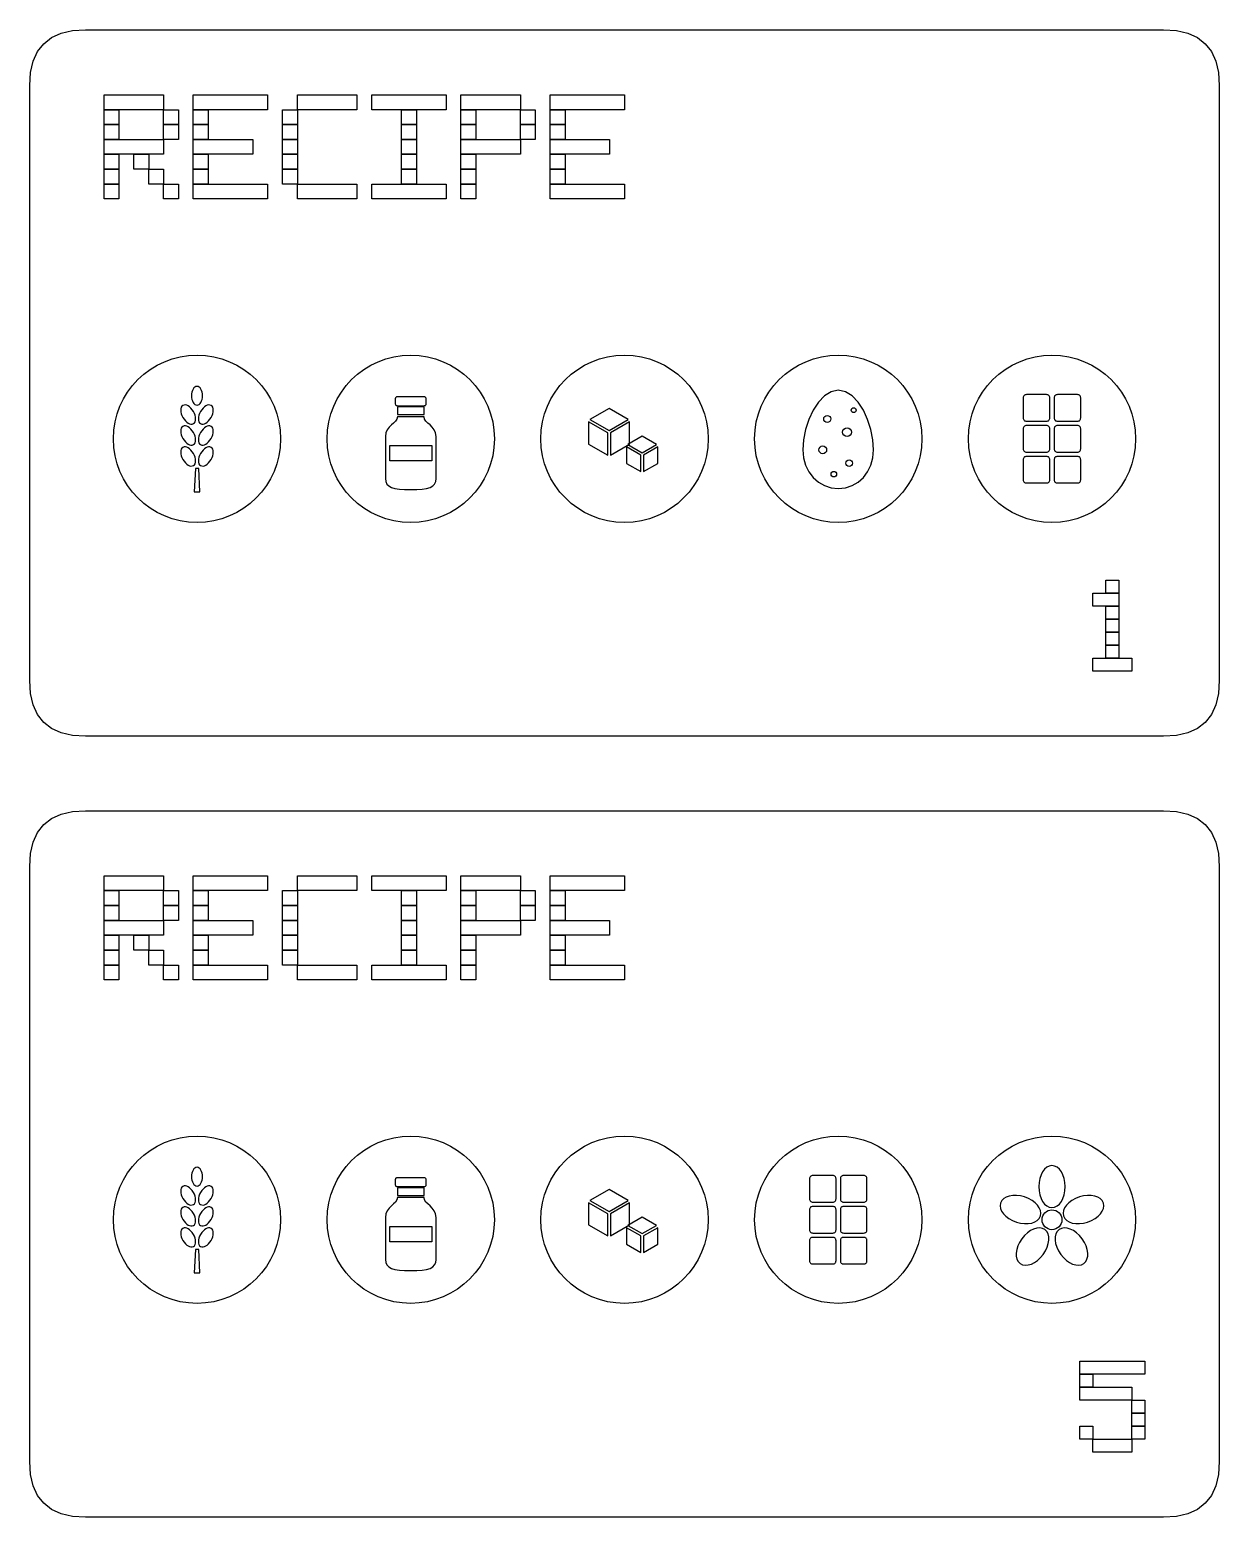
# Model space of a CAD drawing. Extents: x 4 to 296, y 4 to 585.
# Drawn here: x 4 to 68, y 231 to 311 of the extents above; entities that cross this region are included whole.
import ezdxf

# ---------------------------------------------------------------- set-up
doc = ezdxf.new("R2010")
doc.units = 0
doc.layers.add('CUT', color=1, linetype='CONTINUOUS')
doc.layers.add('RASTER', color=7, linetype='CONTINUOUS')

msp = doc.modelspace()

# ---------------------------------------------------------------- linework, layer by layer
at = {"layer": 'CUT'}
for points in [[(4, 308), (4.047, 308.703), (4.188, 309.313), (4.422, 309.828), (4.75, 310.25), (5.172, 310.578), (5.688, 310.813), (6.297, 310.953), (7, 311), (65, 311), (65.703, 310.953), (66.313, 310.813), (66.828, 310.578), (67.25, 310.25), (67.578, 309.828), (67.813, 309.313), (67.953, 308.703), (68, 308), (68, 276), (67.953, 275.297), (67.813, 274.688), (67.578, 274.172), (67.25, 273.75), (66.828, 273.422), (66.313, 273.188), (65.703, 273.047), (65, 273), (7, 273), (6.297, 273.047), (5.688, 273.188), (5.172, 273.422), (4.75, 273.75), (4.422, 274.172), (4.188, 274.688), (4.047, 275.297), (4, 276)], [(4, 266), (4.047, 266.703), (4.188, 267.313), (4.422, 267.828), (4.75, 268.25), (5.172, 268.578), (5.688, 268.813), (6.297, 268.953), (7, 269), (65, 269), (65.703, 268.953), (66.313, 268.813), (66.828, 268.578), (67.25, 268.25), (67.578, 267.828), (67.813, 267.313), (67.953, 266.703), (68, 266), (68, 234), (67.953, 233.297), (67.813, 232.688), (67.578, 232.172), (67.25, 231.75), (66.828, 231.422), (66.313, 231.188), (65.703, 231.047), (65, 231), (7, 231), (6.297, 231.047), (5.688, 231.188), (5.172, 231.422), (4.75, 231.75), (4.422, 232.172), (4.188, 232.688), (4.047, 233.297), (4, 234)]]:
    msp.add_lwpolyline(points, close=True, dxfattribs=at)
at = {"layer": 'RASTER'}
for points in [[(8, 307.5), (11.2, 307.5), (11.2, 306.7), (8, 306.7)], [(12.8, 307.5), (16.8, 307.5), (16.8, 306.7), (12.8, 306.7)], [(18.4, 307.5), (21.6, 307.5), (21.6, 306.7), (18.4, 306.7)], [(22.4, 307.5), (26.4, 307.5), (26.4, 306.7), (22.4, 306.7)], [(27.2, 307.5), (30.4, 307.5), (30.4, 306.7), (27.2, 306.7)], [(32, 307.5), (36, 307.5), (36, 306.7), (32, 306.7)], [(8, 306.7), (8.8, 306.7), (8.8, 305.9), (8, 305.9)], [(11.2, 306.7), (12, 306.7), (12, 305.9), (11.2, 305.9)], [(12.8, 306.7), (13.6, 306.7), (13.6, 305.9), (12.8, 305.9)], [(17.6, 306.7), (18.4, 306.7), (18.4, 305.9), (17.6, 305.9)], [(24, 306.7), (24.8, 306.7), (24.8, 305.9), (24, 305.9)], [(27.2, 306.7), (28, 306.7), (28, 305.9), (27.2, 305.9)], [(30.4, 306.7), (31.2, 306.7), (31.2, 305.9), (30.4, 305.9)], [(32, 306.7), (32.8, 306.7), (32.8, 305.9), (32, 305.9)], [(8, 305.9), (8.8, 305.9), (8.8, 305.1), (8, 305.1)], [(11.2, 305.9), (12, 305.9), (12, 305.1), (11.2, 305.1)], [(12.8, 305.9), (13.6, 305.9), (13.6, 305.1), (12.8, 305.1)], [(17.6, 305.9), (18.4, 305.9), (18.4, 305.1), (17.6, 305.1)], [(24, 305.9), (24.8, 305.9), (24.8, 305.1), (24, 305.1)], [(27.2, 305.9), (28, 305.9), (28, 305.1), (27.2, 305.1)], [(30.4, 305.9), (31.2, 305.9), (31.2, 305.1), (30.4, 305.1)], [(32, 305.9), (32.8, 305.9), (32.8, 305.1), (32, 305.1)], [(8, 305.1), (11.2, 305.1), (11.2, 304.3), (8, 304.3)], [(12.8, 305.1), (16, 305.1), (16, 304.3), (12.8, 304.3)], [(17.6, 305.1), (18.4, 305.1), (18.4, 304.3), (17.6, 304.3)], [(24, 305.1), (24.8, 305.1), (24.8, 304.3), (24, 304.3)], [(27.2, 305.1), (30.4, 305.1), (30.4, 304.3), (27.2, 304.3)], [(32, 305.1), (35.2, 305.1), (35.2, 304.3), (32, 304.3)], [(8, 304.3), (8.8, 304.3), (8.8, 303.5), (8, 303.5)], [(9.6, 304.3), (10.4, 304.3), (10.4, 303.5), (9.6, 303.5)], [(12.8, 304.3), (13.6, 304.3), (13.6, 303.5), (12.8, 303.5)], [(17.6, 304.3), (18.4, 304.3), (18.4, 303.5), (17.6, 303.5)], [(24, 304.3), (24.8, 304.3), (24.8, 303.5), (24, 303.5)], [(27.2, 304.3), (28, 304.3), (28, 303.5), (27.2, 303.5)], [(32, 304.3), (32.8, 304.3), (32.8, 303.5), (32, 303.5)], [(8, 303.5), (8.8, 303.5), (8.8, 302.7), (8, 302.7)], [(10.4, 303.5), (11.2, 303.5), (11.2, 302.7), (10.4, 302.7)], [(12.8, 303.5), (13.6, 303.5), (13.6, 302.7), (12.8, 302.7)], [(17.6, 303.5), (18.4, 303.5), (18.4, 302.7), (17.6, 302.7)], [(24, 303.5), (24.8, 303.5), (24.8, 302.7), (24, 302.7)], [(27.2, 303.5), (28, 303.5), (28, 302.7), (27.2, 302.7)], [(32, 303.5), (32.8, 303.5), (32.8, 302.7), (32, 302.7)], [(8, 302.7), (8.8, 302.7), (8.8, 301.9), (8, 301.9)], [(11.2, 302.7), (12, 302.7), (12, 301.9), (11.2, 301.9)], [(12.8, 302.7), (16.8, 302.7), (16.8, 301.9), (12.8, 301.9)], [(18.4, 302.7), (21.6, 302.7), (21.6, 301.9), (18.4, 301.9)], [(22.4, 302.7), (26.4, 302.7), (26.4, 301.9), (22.4, 301.9)], [(27.2, 302.7), (28, 302.7), (28, 301.9), (27.2, 301.9)], [(32, 302.7), (36, 302.7), (36, 301.9), (32, 301.9)], [(13.297, 291.317), (13.291, 291.418), (13.274, 291.513), (13.246, 291.599), (13.21, 291.674), (13.166, 291.735), (13.116, 291.782), (13.06, 291.811), (13, 291.822), (12.94, 291.811), (12.884, 291.782), (12.834, 291.735), (12.79, 291.674), (12.754, 291.599), (12.726, 291.513), (12.709, 291.418), (12.703, 291.317), (12.709, 291.215), (12.726, 291.12), (12.754, 291.034), (12.79, 290.96), (12.834, 290.898), (12.884, 290.851), (12.94, 290.822), (13, 290.812), (13.06, 290.822), (13.116, 290.851), (13.166, 290.898), (13.21, 290.96), (13.246, 291.034), (13.274, 291.12), (13.291, 291.215), (13.297, 291.317)], [(23.668, 291.138), (23.668, 290.901), (23.67, 290.873), (23.676, 290.849), (23.685, 290.828), (23.698, 290.812), (23.715, 290.799), (23.735, 290.789), (23.759, 290.784), (23.787, 290.782), (25.213, 290.782), (25.241, 290.784), (25.265, 290.789), (25.285, 290.799), (25.302, 290.812), (25.315, 290.828), (25.324, 290.849), (25.33, 290.873), (25.332, 290.901), (25.332, 291.138), (25.33, 291.166), (25.324, 291.19), (25.315, 291.211), (25.302, 291.228), (25.285, 291.24), (25.265, 291.25), (25.241, 291.255), (25.213, 291.257), (23.787, 291.257), (23.759, 291.255), (23.735, 291.25), (23.715, 291.24), (23.698, 291.228), (23.685, 291.211), (23.676, 291.19), (23.67, 291.166), (23.668, 291.138)], [(47.5, 291.614), (47.111, 291.534), (46.752, 291.313), (46.429, 290.975), (46.149, 290.544), (45.919, 290.047), (45.746, 289.509), (45.637, 288.953), (45.599, 288.406), (45.637, 287.976), (45.746, 287.58), (45.919, 287.226), (46.149, 286.921), (46.429, 286.672), (46.752, 286.485), (47.111, 286.368), (47.5, 286.327), (47.889, 286.368), (48.248, 286.485), (48.571, 286.672), (48.851, 286.921), (49.081, 287.226), (49.254, 287.58), (49.363, 287.976), (49.401, 288.406), (49.363, 288.953), (49.254, 289.509), (49.081, 290.047), (48.851, 290.544), (48.571, 290.975), (48.248, 291.313), (47.889, 291.534), (47.5, 291.614)], [(57.456, 291.198), (57.456, 290.129), (57.458, 290.087), (57.467, 290.051), (57.481, 290.02), (57.5, 289.995), (57.525, 289.975), (57.556, 289.962), (57.592, 289.953), (57.634, 289.95), (58.703, 289.95), (58.745, 289.953), (58.781, 289.962), (58.812, 289.975), (58.837, 289.995), (58.856, 290.02), (58.87, 290.051), (58.878, 290.087), (58.881, 290.129), (58.881, 291.198), (58.878, 291.24), (58.87, 291.276), (58.856, 291.306), (58.837, 291.331), (58.812, 291.351), (58.781, 291.365), (58.745, 291.373), (58.703, 291.376), (57.634, 291.376), (57.592, 291.373), (57.556, 291.365), (57.525, 291.351), (57.5, 291.331), (57.481, 291.306), (57.467, 291.276), (57.458, 291.24), (57.456, 291.198)], [(59.119, 291.198), (59.119, 290.129), (59.122, 290.087), (59.13, 290.051), (59.144, 290.02), (59.163, 289.995), (59.188, 289.975), (59.219, 289.962), (59.255, 289.953), (59.297, 289.95), (60.366, 289.95), (60.408, 289.953), (60.444, 289.962), (60.475, 289.975), (60.5, 289.995), (60.519, 290.02), (60.533, 290.051), (60.542, 290.087), (60.544, 290.129), (60.544, 291.198), (60.542, 291.24), (60.533, 291.276), (60.519, 291.306), (60.5, 291.331), (60.475, 291.351), (60.444, 291.365), (60.408, 291.373), (60.366, 291.376), (59.297, 291.376), (59.255, 291.373), (59.219, 291.365), (59.188, 291.351), (59.163, 291.331), (59.144, 291.306), (59.13, 291.276), (59.122, 291.24), (59.119, 291.198)], [(12.808, 290.47), (12.745, 290.565), (12.676, 290.648), (12.602, 290.715), (12.525, 290.768), (12.449, 290.803), (12.375, 290.821), (12.305, 290.818), (12.243, 290.795), (12.191, 290.753), (12.155, 290.694), (12.133, 290.621), (12.125, 290.537), (12.132, 290.445), (12.154, 290.347), (12.191, 290.245), (12.242, 290.143), (12.304, 290.048), (12.374, 289.966), (12.448, 289.898), (12.524, 289.846), (12.601, 289.81), (12.675, 289.793), (12.744, 289.795), (12.807, 289.818), (12.858, 289.861), (12.895, 289.92), (12.917, 289.993), (12.924, 290.077), (12.917, 290.169), (12.895, 290.267), (12.859, 290.368), (12.808, 290.47)], [(13.758, 290.143), (13.809, 290.245), (13.846, 290.347), (13.868, 290.445), (13.875, 290.537), (13.867, 290.621), (13.845, 290.694), (13.809, 290.753), (13.757, 290.795), (13.695, 290.818), (13.625, 290.821), (13.551, 290.803), (13.475, 290.768), (13.398, 290.715), (13.324, 290.648), (13.255, 290.565), (13.192, 290.47), (13.141, 290.368), (13.105, 290.267), (13.083, 290.169), (13.076, 290.077), (13.083, 289.993), (13.105, 289.92), (13.142, 289.861), (13.193, 289.818), (13.256, 289.795), (13.325, 289.793), (13.399, 289.81), (13.476, 289.846), (13.552, 289.898), (13.626, 289.966), (13.696, 290.048), (13.758, 290.143)], [(23.787, 290.723), (23.787, 290.307), (25.213, 290.307), (25.213, 290.723), (23.787, 290.723)], [(35.168, 290.628), (34.135, 290.034), (35.168, 289.44), (36.202, 290.034), (35.168, 290.628)], [(12.808, 289.342), (12.745, 289.437), (12.676, 289.519), (12.602, 289.587), (12.525, 289.639), (12.449, 289.675), (12.375, 289.692), (12.305, 289.69), (12.243, 289.667), (12.191, 289.624), (12.155, 289.565), (12.133, 289.492), (12.125, 289.408), (12.132, 289.316), (12.154, 289.218), (12.191, 289.117), (12.242, 289.015), (12.304, 288.92), (12.374, 288.837), (12.448, 288.77), (12.524, 288.717), (12.601, 288.682), (12.675, 288.664), (12.744, 288.667), (12.807, 288.69), (12.858, 288.732), (12.895, 288.791), (12.917, 288.864), (12.924, 288.948), (12.917, 289.04), (12.895, 289.138), (12.859, 289.24), (12.808, 289.342)], [(13.758, 289.015), (13.809, 289.117), (13.846, 289.218), (13.868, 289.316), (13.875, 289.408), (13.867, 289.492), (13.845, 289.565), (13.809, 289.624), (13.757, 289.667), (13.695, 289.69), (13.625, 289.692), (13.551, 289.675), (13.475, 289.639), (13.398, 289.587), (13.324, 289.519), (13.255, 289.437), (13.192, 289.342), (13.141, 289.24), (13.105, 289.138), (13.083, 289.04), (13.076, 288.948), (13.083, 288.864), (13.105, 288.791), (13.142, 288.732), (13.193, 288.69), (13.256, 288.667), (13.325, 288.664), (13.399, 288.682), (13.476, 288.717), (13.552, 288.77), (13.626, 288.837), (13.696, 288.92), (13.758, 289.015)], [(23.787, 290.188), (23.759, 290.064), (23.685, 289.954), (23.58, 289.85), (23.461, 289.743), (23.341, 289.624), (23.236, 289.486), (23.162, 289.321), (23.134, 289.119), (23.134, 286.862), (23.154, 286.7), (23.214, 286.568), (23.315, 286.465), (23.461, 286.386), (23.65, 286.33), (23.886, 286.294), (24.168, 286.274), (24.5, 286.268), (24.832, 286.274), (25.114, 286.294), (25.35, 286.33), (25.539, 286.386), (25.685, 286.465), (25.786, 286.568), (25.846, 286.7), (25.866, 286.862), (25.866, 289.119), (25.838, 289.321), (25.764, 289.486), (25.659, 289.624), (25.54, 289.743), (25.42, 289.85), (25.315, 289.954), (25.241, 290.064), (25.213, 290.188), (23.787, 290.188)], [(34.062, 289.909), (34.062, 288.721), (35.096, 288.127), (35.096, 289.315), (34.062, 289.909)], [(35.241, 289.315), (35.241, 288.127), (36.274, 288.721), (36.274, 289.909), (35.241, 289.315)], [(57.456, 289.535), (57.456, 288.465), (57.458, 288.424), (57.467, 288.387), (57.481, 288.357), (57.5, 288.332), (57.525, 288.312), (57.556, 288.298), (57.592, 288.29), (57.634, 288.287), (58.703, 288.287), (58.745, 288.29), (58.781, 288.298), (58.812, 288.312), (58.837, 288.332), (58.856, 288.357), (58.87, 288.387), (58.878, 288.424), (58.881, 288.465), (58.881, 289.535), (58.878, 289.576), (58.87, 289.613), (58.856, 289.643), (58.837, 289.668), (58.812, 289.688), (58.781, 289.702), (58.745, 289.71), (58.703, 289.713), (57.634, 289.713), (57.592, 289.71), (57.556, 289.702), (57.525, 289.688), (57.5, 289.668), (57.481, 289.643), (57.467, 289.613), (57.458, 289.576), (57.456, 289.535)], [(59.119, 289.535), (59.119, 288.465), (59.122, 288.424), (59.13, 288.387), (59.144, 288.357), (59.163, 288.332), (59.188, 288.312), (59.219, 288.298), (59.255, 288.29), (59.297, 288.287), (60.366, 288.287), (60.408, 288.29), (60.444, 288.298), (60.475, 288.312), (60.5, 288.332), (60.519, 288.357), (60.533, 288.387), (60.542, 288.424), (60.544, 288.465), (60.544, 289.535), (60.542, 289.576), (60.533, 289.613), (60.519, 289.643), (60.5, 289.668), (60.475, 289.688), (60.444, 289.702), (60.408, 289.71), (60.366, 289.713), (59.297, 289.713), (59.255, 289.71), (59.219, 289.702), (59.188, 289.688), (59.163, 289.668), (59.144, 289.643), (59.13, 289.613), (59.122, 289.576), (59.119, 289.535)], [(36.95, 289.143), (36.175, 288.697), (36.95, 288.252), (37.726, 288.697), (36.95, 289.143)], [(12.808, 288.213), (12.745, 288.308), (12.676, 288.39), (12.602, 288.458), (12.525, 288.511), (12.449, 288.546), (12.375, 288.563), (12.305, 288.561), (12.243, 288.538), (12.191, 288.495), (12.155, 288.436), (12.133, 288.364), (12.125, 288.28), (12.132, 288.187), (12.154, 288.089), (12.191, 287.988), (12.242, 287.886), (12.304, 287.791), (12.374, 287.709), (12.448, 287.641), (12.524, 287.589), (12.601, 287.553), (12.675, 287.536), (12.744, 287.538), (12.807, 287.561), (12.858, 287.604), (12.895, 287.663), (12.917, 287.736), (12.924, 287.82), (12.917, 287.912), (12.895, 288.01), (12.859, 288.111), (12.808, 288.213)], [(13.758, 287.886), (13.809, 287.988), (13.846, 288.089), (13.868, 288.187), (13.875, 288.28), (13.867, 288.364), (13.845, 288.436), (13.809, 288.495), (13.757, 288.538), (13.695, 288.561), (13.625, 288.563), (13.551, 288.546), (13.475, 288.511), (13.398, 288.458), (13.324, 288.39), (13.255, 288.308), (13.192, 288.213), (13.141, 288.111), (13.105, 288.01), (13.083, 287.912), (13.076, 287.82), (13.083, 287.736), (13.105, 287.663), (13.142, 287.604), (13.193, 287.561), (13.256, 287.538), (13.325, 287.536), (13.399, 287.553), (13.476, 287.589), (13.552, 287.641), (13.626, 287.709), (13.696, 287.791), (13.758, 287.886)], [(23.371, 288.644), (25.629, 288.644), (25.629, 287.812), (23.371, 287.812), (23.371, 288.644)], [(36.103, 288.572), (36.103, 287.681), (36.878, 287.236), (36.878, 288.127), (36.103, 288.572)], [(37.023, 288.127), (37.023, 287.236), (37.798, 287.681), (37.798, 288.572), (37.023, 288.127)], [(57.456, 287.871), (57.456, 286.802), (57.458, 286.76), (57.467, 286.724), (57.481, 286.694), (57.5, 286.669), (57.525, 286.649), (57.556, 286.635), (57.592, 286.627), (57.634, 286.624), (58.703, 286.624), (58.745, 286.627), (58.781, 286.635), (58.812, 286.649), (58.837, 286.669), (58.856, 286.694), (58.87, 286.724), (58.878, 286.76), (58.881, 286.802), (58.881, 287.871), (58.878, 287.913), (58.87, 287.949), (58.856, 287.98), (58.837, 288.005), (58.812, 288.025), (58.781, 288.038), (58.745, 288.047), (58.703, 288.05), (57.634, 288.05), (57.592, 288.047), (57.556, 288.038), (57.525, 288.025), (57.5, 288.005), (57.481, 287.98), (57.467, 287.949), (57.458, 287.913), (57.456, 287.871)], [(59.119, 287.871), (59.119, 286.802), (59.122, 286.76), (59.13, 286.724), (59.144, 286.694), (59.163, 286.669), (59.188, 286.649), (59.219, 286.635), (59.255, 286.627), (59.297, 286.624), (60.366, 286.624), (60.408, 286.627), (60.444, 286.635), (60.475, 286.649), (60.5, 286.669), (60.519, 286.694), (60.533, 286.724), (60.542, 286.76), (60.544, 286.802), (60.544, 287.871), (60.542, 287.913), (60.533, 287.949), (60.519, 287.98), (60.5, 288.005), (60.475, 288.025), (60.444, 288.038), (60.408, 288.047), (60.366, 288.05), (59.297, 288.05), (59.255, 288.047), (59.219, 288.038), (59.188, 288.025), (59.163, 288.005), (59.144, 287.98), (59.13, 287.949), (59.122, 287.913), (59.119, 287.871)], [(12.911, 287.396), (12.852, 286.149), (13.149, 286.149), (13.089, 287.396), (12.911, 287.396)], [(61.9, 281.4), (62.6, 281.4), (62.6, 280.7), (61.9, 280.7)], [(61.2, 280.7), (62.6, 280.7), (62.6, 280), (61.2, 280)], [(61.9, 280), (62.6, 280), (62.6, 279.3), (61.9, 279.3)], [(61.9, 279.3), (62.6, 279.3), (62.6, 278.6), (61.9, 278.6)], [(61.9, 278.6), (62.6, 278.6), (62.6, 277.9), (61.9, 277.9)], [(61.9, 277.9), (62.6, 277.9), (62.6, 277.2), (61.9, 277.2)], [(61.2, 277.2), (63.3, 277.2), (63.3, 276.5), (61.2, 276.5)], [(8, 265.5), (11.2, 265.5), (11.2, 264.7), (8, 264.7)], [(12.8, 265.5), (16.8, 265.5), (16.8, 264.7), (12.8, 264.7)], [(18.4, 265.5), (21.6, 265.5), (21.6, 264.7), (18.4, 264.7)], [(22.4, 265.5), (26.4, 265.5), (26.4, 264.7), (22.4, 264.7)], [(27.2, 265.5), (30.4, 265.5), (30.4, 264.7), (27.2, 264.7)], [(32, 265.5), (36, 265.5), (36, 264.7), (32, 264.7)], [(8, 264.7), (8.8, 264.7), (8.8, 263.9), (8, 263.9)], [(11.2, 264.7), (12, 264.7), (12, 263.9), (11.2, 263.9)], [(12.8, 264.7), (13.6, 264.7), (13.6, 263.9), (12.8, 263.9)], [(17.6, 264.7), (18.4, 264.7), (18.4, 263.9), (17.6, 263.9)], [(24, 264.7), (24.8, 264.7), (24.8, 263.9), (24, 263.9)], [(27.2, 264.7), (28, 264.7), (28, 263.9), (27.2, 263.9)], [(30.4, 264.7), (31.2, 264.7), (31.2, 263.9), (30.4, 263.9)], [(32, 264.7), (32.8, 264.7), (32.8, 263.9), (32, 263.9)], [(8, 263.9), (8.8, 263.9), (8.8, 263.1), (8, 263.1)], [(11.2, 263.9), (12, 263.9), (12, 263.1), (11.2, 263.1)], [(12.8, 263.9), (13.6, 263.9), (13.6, 263.1), (12.8, 263.1)], [(17.6, 263.9), (18.4, 263.9), (18.4, 263.1), (17.6, 263.1)], [(24, 263.9), (24.8, 263.9), (24.8, 263.1), (24, 263.1)], [(27.2, 263.9), (28, 263.9), (28, 263.1), (27.2, 263.1)], [(30.4, 263.9), (31.2, 263.9), (31.2, 263.1), (30.4, 263.1)], [(32, 263.9), (32.8, 263.9), (32.8, 263.1), (32, 263.1)], [(8, 263.1), (11.2, 263.1), (11.2, 262.3), (8, 262.3)], [(12.8, 263.1), (16, 263.1), (16, 262.3), (12.8, 262.3)], [(17.6, 263.1), (18.4, 263.1), (18.4, 262.3), (17.6, 262.3)], [(24, 263.1), (24.8, 263.1), (24.8, 262.3), (24, 262.3)], [(27.2, 263.1), (30.4, 263.1), (30.4, 262.3), (27.2, 262.3)], [(32, 263.1), (35.2, 263.1), (35.2, 262.3), (32, 262.3)], [(8, 262.3), (8.8, 262.3), (8.8, 261.5), (8, 261.5)], [(9.6, 262.3), (10.4, 262.3), (10.4, 261.5), (9.6, 261.5)], [(12.8, 262.3), (13.6, 262.3), (13.6, 261.5), (12.8, 261.5)], [(17.6, 262.3), (18.4, 262.3), (18.4, 261.5), (17.6, 261.5)], [(24, 262.3), (24.8, 262.3), (24.8, 261.5), (24, 261.5)], [(27.2, 262.3), (28, 262.3), (28, 261.5), (27.2, 261.5)], [(32, 262.3), (32.8, 262.3), (32.8, 261.5), (32, 261.5)], [(8, 261.5), (8.8, 261.5), (8.8, 260.7), (8, 260.7)], [(10.4, 261.5), (11.2, 261.5), (11.2, 260.7), (10.4, 260.7)], [(12.8, 261.5), (13.6, 261.5), (13.6, 260.7), (12.8, 260.7)], [(17.6, 261.5), (18.4, 261.5), (18.4, 260.7), (17.6, 260.7)], [(24, 261.5), (24.8, 261.5), (24.8, 260.7), (24, 260.7)], [(27.2, 261.5), (28, 261.5), (28, 260.7), (27.2, 260.7)], [(32, 261.5), (32.8, 261.5), (32.8, 260.7), (32, 260.7)], [(8, 260.7), (8.8, 260.7), (8.8, 259.9), (8, 259.9)], [(11.2, 260.7), (12, 260.7), (12, 259.9), (11.2, 259.9)], [(12.8, 260.7), (16.8, 260.7), (16.8, 259.9), (12.8, 259.9)], [(18.4, 260.7), (21.6, 260.7), (21.6, 259.9), (18.4, 259.9)], [(22.4, 260.7), (26.4, 260.7), (26.4, 259.9), (22.4, 259.9)], [(27.2, 260.7), (28, 260.7), (28, 259.9), (27.2, 259.9)], [(32, 260.7), (36, 260.7), (36, 259.9), (32, 259.9)], [(13.297, 249.317), (13.291, 249.418), (13.274, 249.513), (13.246, 249.599), (13.21, 249.674), (13.166, 249.735), (13.116, 249.782), (13.06, 249.811), (13, 249.822), (12.94, 249.811), (12.884, 249.782), (12.834, 249.735), (12.79, 249.674), (12.754, 249.599), (12.726, 249.513), (12.709, 249.418), (12.703, 249.317), (12.709, 249.215), (12.726, 249.12), (12.754, 249.034), (12.79, 248.96), (12.834, 248.898), (12.884, 248.851), (12.94, 248.822), (13, 248.812), (13.06, 248.822), (13.116, 248.851), (13.166, 248.898), (13.21, 248.96), (13.246, 249.034), (13.274, 249.12), (13.291, 249.215), (13.297, 249.317)], [(59.713, 248.782), (59.698, 249.009), (59.657, 249.221), (59.591, 249.413), (59.504, 249.58), (59.399, 249.718), (59.277, 249.822), (59.144, 249.888), (59, 249.911), (58.856, 249.888), (58.723, 249.822), (58.601, 249.718), (58.496, 249.58), (58.409, 249.413), (58.343, 249.221), (58.302, 249.009), (58.287, 248.782), (58.302, 248.555), (58.343, 248.343), (58.409, 248.151), (58.496, 247.984), (58.601, 247.846), (58.723, 247.742), (58.856, 247.676), (59, 247.653), (59.144, 247.676), (59.277, 247.742), (59.399, 247.846), (59.504, 247.984), (59.591, 248.151), (59.657, 248.343), (59.698, 248.555), (59.713, 248.782)], [(12.808, 248.47), (12.745, 248.565), (12.676, 248.648), (12.602, 248.715), (12.525, 248.768), (12.449, 248.803), (12.375, 248.821), (12.305, 248.818), (12.243, 248.795), (12.191, 248.753), (12.155, 248.694), (12.133, 248.621), (12.125, 248.537), (12.132, 248.445), (12.154, 248.347), (12.191, 248.245), (12.242, 248.143), (12.304, 248.048), (12.374, 247.966), (12.448, 247.898), (12.524, 247.846), (12.601, 247.81), (12.675, 247.793), (12.744, 247.795), (12.807, 247.818), (12.858, 247.861), (12.895, 247.92), (12.917, 247.993), (12.924, 248.077), (12.917, 248.169), (12.895, 248.267), (12.859, 248.368), (12.808, 248.47)], [(13.758, 248.143), (13.809, 248.245), (13.846, 248.347), (13.868, 248.445), (13.875, 248.537), (13.867, 248.621), (13.845, 248.694), (13.809, 248.753), (13.757, 248.795), (13.695, 248.818), (13.625, 248.821), (13.551, 248.803), (13.475, 248.768), (13.398, 248.715), (13.324, 248.648), (13.255, 248.565), (13.192, 248.47), (13.141, 248.368), (13.105, 248.267), (13.083, 248.169), (13.076, 248.077), (13.083, 247.993), (13.105, 247.92), (13.142, 247.861), (13.193, 247.818), (13.256, 247.795), (13.325, 247.793), (13.399, 247.81), (13.476, 247.846), (13.552, 247.898), (13.626, 247.966), (13.696, 248.048), (13.758, 248.143)], [(23.668, 249.138), (23.668, 248.901), (23.67, 248.873), (23.676, 248.849), (23.685, 248.828), (23.698, 248.812), (23.715, 248.799), (23.735, 248.789), (23.759, 248.784), (23.787, 248.782), (25.213, 248.782), (25.241, 248.784), (25.265, 248.789), (25.285, 248.799), (25.302, 248.812), (25.315, 248.828), (25.324, 248.849), (25.33, 248.873), (25.332, 248.901), (25.332, 249.138), (25.33, 249.166), (25.324, 249.19), (25.315, 249.211), (25.302, 249.228), (25.285, 249.24), (25.265, 249.25), (25.241, 249.255), (25.213, 249.257), (23.787, 249.257), (23.759, 249.255), (23.735, 249.25), (23.715, 249.24), (23.698, 249.228), (23.685, 249.211), (23.676, 249.19), (23.67, 249.166), (23.668, 249.138)], [(45.956, 249.198), (45.956, 248.129), (45.958, 248.087), (45.967, 248.051), (45.981, 248.02), (46, 247.995), (46.025, 247.975), (46.056, 247.962), (46.092, 247.953), (46.134, 247.95), (47.203, 247.95), (47.245, 247.953), (47.281, 247.962), (47.312, 247.975), (47.337, 247.995), (47.356, 248.02), (47.37, 248.051), (47.378, 248.087), (47.381, 248.129), (47.381, 249.198), (47.378, 249.24), (47.37, 249.276), (47.356, 249.306), (47.337, 249.331), (47.312, 249.351), (47.281, 249.365), (47.245, 249.373), (47.203, 249.376), (46.134, 249.376), (46.092, 249.373), (46.056, 249.365), (46.025, 249.351), (46, 249.331), (45.981, 249.306), (45.967, 249.276), (45.958, 249.24), (45.956, 249.198)], [(47.619, 249.198), (47.619, 248.129), (47.622, 248.087), (47.63, 248.051), (47.644, 248.02), (47.663, 247.995), (47.688, 247.975), (47.719, 247.962), (47.755, 247.953), (47.797, 247.95), (48.866, 247.95), (48.908, 247.953), (48.944, 247.962), (48.975, 247.975), (49, 247.995), (49.019, 248.02), (49.033, 248.051), (49.042, 248.087), (49.044, 248.129), (49.044, 249.198), (49.042, 249.24), (49.033, 249.276), (49.019, 249.306), (49, 249.331), (48.975, 249.351), (48.944, 249.365), (48.908, 249.373), (48.866, 249.376), (47.797, 249.376), (47.755, 249.373), (47.719, 249.365), (47.688, 249.351), (47.663, 249.331), (47.644, 249.306), (47.63, 249.276), (47.622, 249.24), (47.619, 249.198)], [(23.787, 248.188), (23.759, 248.064), (23.685, 247.954), (23.58, 247.85), (23.461, 247.743), (23.341, 247.624), (23.236, 247.486), (23.162, 247.321), (23.134, 247.119), (23.134, 244.862), (23.154, 244.7), (23.214, 244.568), (23.315, 244.465), (23.461, 244.386), (23.65, 244.33), (23.886, 244.294), (24.168, 244.274), (24.5, 244.268), (24.832, 244.274), (25.114, 244.294), (25.35, 244.33), (25.539, 244.386), (25.685, 244.465), (25.786, 244.568), (25.846, 244.7), (25.866, 244.862), (25.866, 247.119), (25.838, 247.321), (25.764, 247.486), (25.659, 247.624), (25.54, 247.743), (25.42, 247.85), (25.315, 247.954), (25.241, 248.064), (25.213, 248.188), (23.787, 248.188)], [(23.787, 248.723), (23.787, 248.307), (25.213, 248.307), (25.213, 248.723), (23.787, 248.723)], [(35.168, 248.628), (34.135, 248.034), (35.168, 247.44), (36.202, 248.034), (35.168, 248.628)], [(57.525, 248.229), (57.305, 248.285), (57.09, 248.311), (56.888, 248.308), (56.702, 248.277), (56.538, 248.219), (56.402, 248.136), (56.298, 248.029), (56.232, 247.899), (56.209, 247.756), (56.23, 247.608), (56.292, 247.461), (56.39, 247.318), (56.522, 247.184), (56.684, 247.062), (56.873, 246.957), (57.085, 246.873), (57.306, 246.816), (57.52, 246.79), (57.723, 246.794), (57.908, 246.825), (58.072, 246.882), (58.208, 246.965), (58.312, 247.072), (58.379, 247.202), (58.401, 247.346), (58.38, 247.493), (58.318, 247.641), (58.22, 247.783), (58.088, 247.918), (57.926, 248.04), (57.737, 248.145), (57.525, 248.229)], [(60.915, 246.873), (61.127, 246.957), (61.316, 247.062), (61.478, 247.184), (61.61, 247.318), (61.708, 247.461), (61.77, 247.608), (61.791, 247.756), (61.768, 247.899), (61.702, 248.029), (61.598, 248.136), (61.462, 248.219), (61.298, 248.277), (61.112, 248.308), (60.91, 248.311), (60.695, 248.285), (60.475, 248.229), (60.263, 248.145), (60.074, 248.04), (59.912, 247.918), (59.78, 247.783), (59.682, 247.641), (59.62, 247.493), (59.599, 247.346), (59.621, 247.202), (59.688, 247.072), (59.792, 246.965), (59.928, 246.882), (60.092, 246.825), (60.277, 246.794), (60.48, 246.79), (60.694, 246.816), (60.915, 246.873)], [(12.808, 247.342), (12.745, 247.437), (12.676, 247.519), (12.602, 247.587), (12.525, 247.639), (12.449, 247.675), (12.375, 247.692), (12.305, 247.69), (12.243, 247.667), (12.191, 247.624), (12.155, 247.565), (12.133, 247.492), (12.125, 247.408), (12.132, 247.316), (12.154, 247.218), (12.191, 247.117), (12.242, 247.015), (12.304, 246.92), (12.374, 246.837), (12.448, 246.77), (12.524, 246.717), (12.601, 246.682), (12.675, 246.664), (12.744, 246.667), (12.807, 246.69), (12.858, 246.732), (12.895, 246.791), (12.917, 246.864), (12.924, 246.948), (12.917, 247.04), (12.895, 247.138), (12.859, 247.24), (12.808, 247.342)], [(13.758, 247.015), (13.809, 247.117), (13.846, 247.218), (13.868, 247.316), (13.875, 247.408), (13.867, 247.492), (13.845, 247.565), (13.809, 247.624), (13.757, 247.667), (13.695, 247.69), (13.625, 247.692), (13.551, 247.675), (13.475, 247.639), (13.398, 247.587), (13.324, 247.519), (13.255, 247.437), (13.192, 247.342), (13.141, 247.24), (13.105, 247.138), (13.083, 247.04), (13.076, 246.948), (13.083, 246.864), (13.105, 246.791), (13.142, 246.732), (13.193, 246.69), (13.256, 246.667), (13.325, 246.664), (13.399, 246.682), (13.476, 246.717), (13.552, 246.77), (13.626, 246.837), (13.696, 246.92), (13.758, 247.015)], [(34.062, 247.909), (34.062, 246.721), (35.096, 246.127), (35.096, 247.315), (34.062, 247.909)], [(35.241, 247.315), (35.241, 246.127), (36.274, 246.721), (36.274, 247.909), (35.241, 247.315)], [(45.956, 247.535), (45.956, 246.465), (45.958, 246.424), (45.967, 246.387), (45.981, 246.357), (46, 246.332), (46.025, 246.312), (46.056, 246.298), (46.092, 246.29), (46.134, 246.287), (47.203, 246.287), (47.245, 246.29), (47.281, 246.298), (47.312, 246.312), (47.337, 246.332), (47.356, 246.357), (47.37, 246.387), (47.378, 246.424), (47.381, 246.465), (47.381, 247.535), (47.378, 247.576), (47.37, 247.613), (47.356, 247.643), (47.337, 247.668), (47.312, 247.688), (47.281, 247.702), (47.245, 247.71), (47.203, 247.713), (46.134, 247.713), (46.092, 247.71), (46.056, 247.702), (46.025, 247.688), (46, 247.668), (45.981, 247.643), (45.967, 247.613), (45.958, 247.576), (45.956, 247.535)], [(47.619, 247.535), (47.619, 246.465), (47.622, 246.424), (47.63, 246.387), (47.644, 246.357), (47.663, 246.332), (47.688, 246.312), (47.719, 246.298), (47.755, 246.29), (47.797, 246.287), (48.866, 246.287), (48.908, 246.29), (48.944, 246.298), (48.975, 246.312), (49, 246.332), (49.019, 246.357), (49.033, 246.387), (49.042, 246.424), (49.044, 246.465), (49.044, 247.535), (49.042, 247.576), (49.033, 247.613), (49.019, 247.643), (49, 247.668), (48.975, 247.688), (48.944, 247.702), (48.908, 247.71), (48.866, 247.713), (47.797, 247.713), (47.755, 247.71), (47.719, 247.702), (47.688, 247.688), (47.663, 247.668), (47.644, 247.643), (47.63, 247.613), (47.622, 247.576), (47.619, 247.535)], [(12.808, 246.213), (12.745, 246.308), (12.676, 246.39), (12.602, 246.458), (12.525, 246.511), (12.449, 246.546), (12.375, 246.563), (12.305, 246.561), (12.243, 246.538), (12.191, 246.495), (12.155, 246.436), (12.133, 246.364), (12.125, 246.28), (12.132, 246.187), (12.154, 246.089), (12.191, 245.988), (12.242, 245.886), (12.304, 245.791), (12.374, 245.709), (12.448, 245.641), (12.524, 245.589), (12.601, 245.553), (12.675, 245.536), (12.744, 245.538), (12.807, 245.561), (12.858, 245.604), (12.895, 245.663), (12.917, 245.736), (12.924, 245.82), (12.917, 245.912), (12.895, 246.01), (12.859, 246.111), (12.808, 246.213)], [(13.758, 245.886), (13.809, 245.988), (13.846, 246.089), (13.868, 246.187), (13.875, 246.28), (13.867, 246.364), (13.845, 246.436), (13.809, 246.495), (13.757, 246.538), (13.695, 246.561), (13.625, 246.563), (13.551, 246.546), (13.475, 246.511), (13.398, 246.458), (13.324, 246.39), (13.255, 246.308), (13.192, 246.213), (13.141, 246.111), (13.105, 246.01), (13.083, 245.912), (13.076, 245.82), (13.083, 245.736), (13.105, 245.663), (13.142, 245.604), (13.193, 245.561), (13.256, 245.538), (13.325, 245.536), (13.399, 245.553), (13.476, 245.589), (13.552, 245.641), (13.626, 245.709), (13.696, 245.791), (13.758, 245.886)], [(23.371, 246.644), (25.629, 246.644), (25.629, 245.812), (23.371, 245.812), (23.371, 246.644)], [(36.103, 246.572), (36.103, 245.681), (36.878, 245.236), (36.878, 246.127), (36.103, 246.572)], [(36.95, 247.143), (36.175, 246.697), (36.95, 246.252), (37.726, 246.697), (36.95, 247.143)], [(37.023, 246.127), (37.023, 245.236), (37.798, 245.681), (37.798, 246.572), (37.023, 246.127)], [(57.376, 245.977), (57.254, 245.785), (57.163, 245.589), (57.103, 245.395), (57.076, 245.209), (57.08, 245.035), (57.117, 244.88), (57.186, 244.748), (57.289, 244.645), (57.419, 244.579), (57.566, 244.554), (57.725, 244.567), (57.891, 244.616), (58.06, 244.7), (58.226, 244.817), (58.384, 244.964), (58.529, 245.139), (58.651, 245.332), (58.742, 245.528), (58.802, 245.721), (58.829, 245.908), (58.825, 246.081), (58.788, 246.237), (58.719, 246.368), (58.616, 246.471), (58.486, 246.537), (58.339, 246.563), (58.18, 246.55), (58.014, 246.5), (57.845, 246.416), (57.679, 246.3), (57.521, 246.153), (57.376, 245.977)], [(59.471, 245.139), (59.616, 244.964), (59.774, 244.817), (59.94, 244.7), (60.109, 244.616), (60.275, 244.567), (60.434, 244.554), (60.581, 244.579), (60.711, 244.645), (60.814, 244.748), (60.883, 244.88), (60.92, 245.035), (60.924, 245.209), (60.897, 245.395), (60.837, 245.589), (60.746, 245.785), (60.624, 245.977), (60.479, 246.153), (60.321, 246.3), (60.155, 246.416), (59.986, 246.5), (59.82, 246.55), (59.661, 246.563), (59.514, 246.537), (59.384, 246.471), (59.281, 246.368), (59.212, 246.237), (59.175, 246.081), (59.171, 245.908), (59.198, 245.721), (59.258, 245.528), (59.349, 245.332), (59.471, 245.139)], [(45.956, 245.871), (45.956, 244.802), (45.958, 244.76), (45.967, 244.724), (45.981, 244.694), (46, 244.669), (46.025, 244.649), (46.056, 244.635), (46.092, 244.627), (46.134, 244.624), (47.203, 244.624), (47.245, 244.627), (47.281, 244.635), (47.312, 244.649), (47.337, 244.669), (47.356, 244.694), (47.37, 244.724), (47.378, 244.76), (47.381, 244.802), (47.381, 245.871), (47.378, 245.913), (47.37, 245.949), (47.356, 245.98), (47.337, 246.005), (47.312, 246.025), (47.281, 246.038), (47.245, 246.047), (47.203, 246.05), (46.134, 246.05), (46.092, 246.047), (46.056, 246.038), (46.025, 246.025), (46, 246.005), (45.981, 245.98), (45.967, 245.949), (45.958, 245.913), (45.956, 245.871)], [(47.619, 245.871), (47.619, 244.802), (47.622, 244.76), (47.63, 244.724), (47.644, 244.694), (47.663, 244.669), (47.688, 244.649), (47.719, 244.635), (47.755, 244.627), (47.797, 244.624), (48.866, 244.624), (48.908, 244.627), (48.944, 244.635), (48.975, 244.649), (49, 244.669), (49.019, 244.694), (49.033, 244.724), (49.042, 244.76), (49.044, 244.802), (49.044, 245.871), (49.042, 245.913), (49.033, 245.949), (49.019, 245.98), (49, 246.005), (48.975, 246.025), (48.944, 246.038), (48.908, 246.047), (48.866, 246.05), (47.797, 246.05), (47.755, 246.047), (47.719, 246.038), (47.688, 246.025), (47.663, 246.005), (47.644, 245.98), (47.63, 245.949), (47.622, 245.913), (47.619, 245.871)], [(12.911, 245.396), (12.852, 244.149), (13.149, 244.149), (13.089, 245.396), (12.911, 245.396)], [(60.5, 239.4), (64, 239.4), (64, 238.7), (60.5, 238.7)], [(60.5, 238.7), (61.2, 238.7), (61.2, 238), (60.5, 238)], [(60.5, 238), (63.3, 238), (63.3, 237.3), (60.5, 237.3)], [(63.3, 237.3), (64, 237.3), (64, 236.6), (63.3, 236.6)], [(63.3, 236.6), (64, 236.6), (64, 235.9), (63.3, 235.9)], [(60.5, 235.9), (61.2, 235.9), (61.2, 235.2), (60.5, 235.2)], [(63.3, 235.9), (64, 235.9), (64, 235.2), (63.3, 235.2)], [(61.2, 235.2), (63.3, 235.2), (63.3, 234.5), (61.2, 234.5)]]:
    msp.add_lwpolyline(points, close=True, dxfattribs=at)
for centre, radius in [((13, 289), 4.5), ((24.5, 289), 4.5), ((36, 289), 4.5), ((47.5, 289), 4.5), ((59, 289), 4.5), ((48.332, 290.544), 0.131), ((46.906, 290.069), 0.19), ((47.975, 289.356), 0.238), ((46.668, 288.406), 0.208), ((47.262, 287.099), 0.149), ((48.094, 287.693), 0.178), ((13, 247), 4.5), ((24.5, 247), 4.5), ((36, 247), 4.5), ((47.5, 247), 4.5), ((59, 247), 4.5), ((59, 247), 0.535)]:
    msp.add_circle(centre, radius, dxfattribs=at)

doc.saveas('drawing.dxf')
